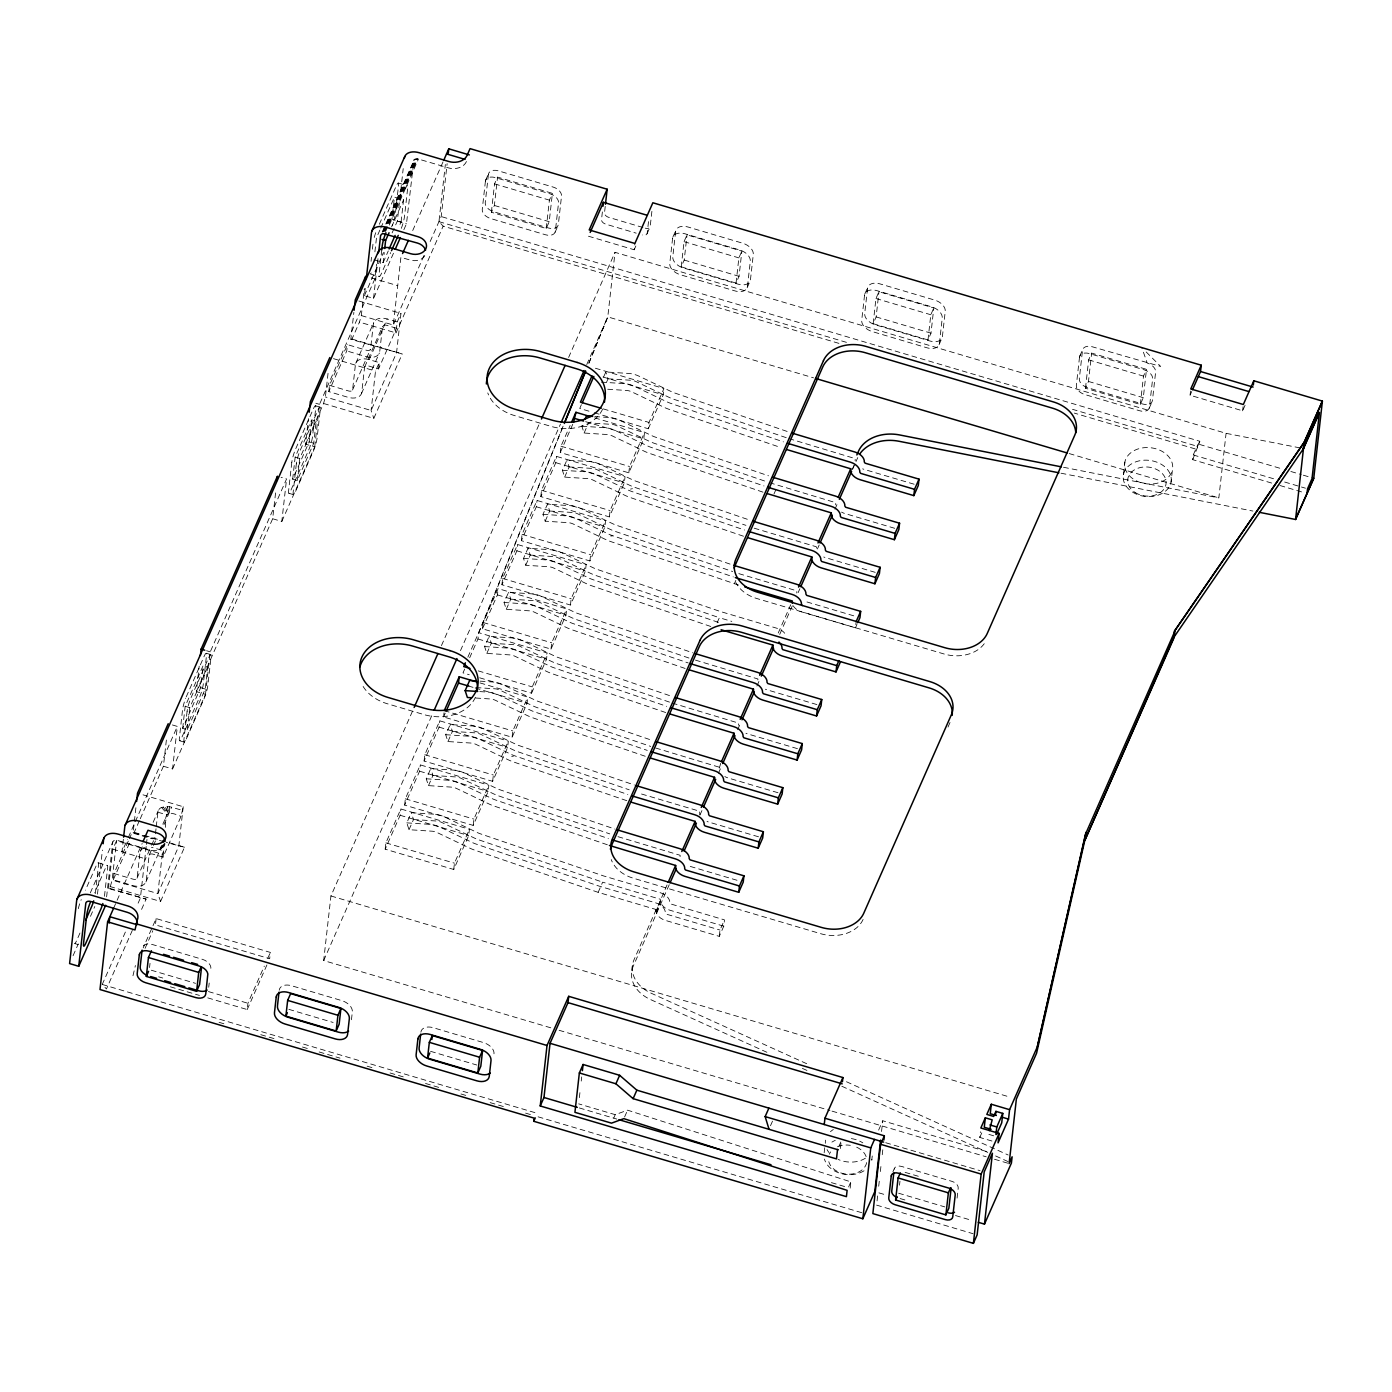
<?xml version="1.0" encoding="UTF-8"?>
<svg xmlns="http://www.w3.org/2000/svg" width="1392" height="1392" viewBox="0 0 1392 1392"><rect width="100%" height="100%" fill="white"/><g stroke="black" fill="none" stroke-linecap="round" stroke-linejoin="round"><path stroke-width="0.75" stroke-dasharray="5 3.75" d="M95.317 893.577L98.484 865.232A9.64 1.462 -73.5 0 0 96.205 865.72L85.399 890.201M97.475 894.151L102.416 850.06M104.452 896.291L107.636 867.947A9.64 1.462 -73.5 0 0 105.34 868.417L94.534 892.916M106.61 896.866L112.735 842.264A4.82 3.08 23.8 0 1 117.659 840.472L149.657 849.938A12.058 9.083 6.4 0 0 159.749 849.503L163.995 846.266L165.3 843.326L163.995 846.266M108.419 888.531L112.822 849.155L116.563 840.681L162.272 854.218L157.853 893.594L160.567 901.477L110.299 886.6L108.419 888.531L146.108 899.11L140.087 912.787M110.299 886.6L112.16 880.057L116.563 840.681M143.011 794.832L183.222 806.751L181.012 816.443L163.055 857.124L152.998 854.149A3.863 2.471 23.8 0 0 149.066 855.593L146.282 880.475A13.502 8.63 23.8 0 1 132.484 885.503L113.291 879.814L114.005 873.515L128.534 840.577M123.383 839.272L121.974 851.869L127.455 839.428M164.256 841.812L133.11 832.59L135.894 807.725M146.177 846.475L140.401 897.997L136.938 905.861M146.404 844.457L147.082 838.384M132.971 975.722L135.407 965.526M156.026 828.779L155.086 837.079A3.863 2.471 23.8 0 1 151.154 838.523L131.962 832.834L129.404 838.645M156.252 826.709L157.888 812.197A13.502 8.63 23.8 0 1 161.507 807.412L169.424 806.647L181.726 810.144M140.261 818.74L163.421 766.244L166.535 738.595M149.553 967.544L150.023 963.334M165.631 827.335C164.395 811.223 168.136 811.014 181.012 816.443M163.421 766.244L172.573 768.941L177.341 726.415L171.86 724.797M156.13 918.581L155.417 924.88L269.665 958.723L270.379 952.424L156.13 918.581L143.167 947.917M163.055 857.124L163.769 850.825L153.712 847.85A13.502 8.63 23.8 0 0 151.467 847.328M182.7 728.364L185.171 706.318L203.128 665.637L207.704 666.994L205.233 689.04L187.276 729.721L182.7 728.364L200.657 687.683L203.128 665.637M187.276 729.721L189.747 707.675L207.704 666.994M183.222 806.751L178.802 846.127L157.853 893.594L112.16 880.057M172.573 768.941L205.494 694.364L196.342 691.65L199.213 666.142M205.494 694.364L210.262 651.839L286.578 478.935L281.097 477.299M208.73 987.241L209.2 983.03M196.342 691.65L272.675 518.746L275.773 491.098M272.675 518.746L281.81 521.461L286.578 478.935M292.685 479.179L295.156 457.133L311.617 419.845L316.193 421.184L313.722 443.248L297.262 480.536L292.685 479.179L309.146 441.89L311.617 419.845M297.262 480.536L299.732 458.49L316.193 421.184M281.81 521.461L314.731 446.867L305.596 444.152L308.45 418.644M207.756 997.873L247.219 1009.565L247.915 1003.267L264.323 966.118M314.731 446.867L319.499 404.341L374.866 278.905L376.519 264.202M305.596 444.152L323.553 403.471L325.397 396.929L328.181 372.064M328.79 391.604L329.486 385.306L347.443 344.624L366.653 350.314A3.863 2.471 23.8 0 0 370.585 348.87L373.369 323.988A13.502 8.63 23.8 0 1 387.167 318.959L397.207 321.935L396.511 328.234L378.554 368.915L368.497 365.939A3.863 2.471 23.8 0 0 364.565 367.384L361.763 392.266A13.502 8.63 23.8 0 1 347.983 397.294L328.79 391.604L346.747 350.923L347.443 344.624M323.553 403.471L373.822 418.366L402.253 353.951L350.836 339.3L353.864 312.365M350.836 339.3L351.985 339.056L359.467 322.109L361.311 315.566L364.339 288.631M393.466 253.257L373.543 298.393L364.408 295.678L365.574 285.186M371.055 261.331L371.507 257.294M372.412 249.185L373.091 243.113A9.64 1.462 -73.5 0 1 373.265 241.912M374.9 251.813L376.484 237.788L379.894 230.045M373.543 298.393L378.015 258.494M381.773 249.864L379.059 274.172A9.64 1.462 -73.5 0 0 381.338 273.685L390.647 252.613M374.013 259.834L383.148 262.549L384.262 252.526M401.105 221.867L403.576 199.804L394.441 197.107L391.97 219.153L401.105 221.867L398.53 227.679M329.486 385.306L348.696 390.995A3.863 2.471 23.8 0 0 352.628 389.551L355.412 364.669A13.502 8.63 23.8 0 1 369.211 359.641L379.25 362.616L375.509 371.09L371.107 410.466L373.822 418.366M378.554 368.915L379.25 362.616M392.126 232.882L397.329 221.102L403.21 168.606M550.78 1027.818L323.675 960.55L330.931 895.961L414.242 707.223M403.871 229.697L406.464 223.799L413.929 159.819L417.652 158.827L448.154 167.806A14.459 10.91 6.4 0 0 466.355 161.698L467.103 160.01M358.91 301.003L400.948 313.461L396.546 352.837L371.107 410.466L325.397 396.929M838.924 343.372L443.161 226.148L438.95 221.641L445.353 164.5M430.163 241.529L441.194 216.56L447.128 163.647M351.463 1019.744L352.333 1011.88A12.058 7.708 23.8 0 0 341.806 1000.622L291.537 985.727A12.058 7.708 23.8 0 0 279.218 990.217M385.184 849.172L385.897 842.873L400.861 808.978L469.417 829.284L468.704 835.583L453.74 869.478L385.184 849.172L400.148 815.277L400.861 808.978M404.637 805.098L405.35 798.799L420.314 764.904L488.87 785.21L488.157 791.509L473.193 825.404L404.637 805.098L419.601 771.203L420.314 764.904M424.09 761.024L424.804 754.725L439.768 720.83L508.324 741.136L507.61 747.434L492.646 781.33L424.09 761.024L439.072 727.129L439.768 720.83M491.376 212.245L494.56 183.883L497.553 177.115L552.398 193.349L549.214 221.693L546.221 228.479L491.376 212.245L494.369 205.459L497.553 177.115M479.996 682.915L527.777 697.061L527.063 703.36L512.099 737.255L443.561 716.95L444.031 712.756M469.661 657.807L477.978 638.98L478.674 632.681L563.377 425.5M453.74 869.478L454.453 863.179L469.417 829.284M467.869 657.163L498.127 588.607L566.683 608.913L565.97 615.212L551.006 649.107L482.467 628.801L483.163 622.502L563.516 425.465M482.467 628.801L497.431 594.906L498.127 588.607M473.193 825.404L473.906 819.105L488.87 785.21M501.92 584.727L502.616 578.428L517.58 544.533L586.136 564.839L585.423 571.138L570.459 605.033L501.92 584.727L516.884 550.832L517.58 544.533M546.221 228.479L549.405 200.135L552.398 193.349M492.646 781.33L493.36 775.031L508.324 741.136M521.374 540.67L522.07 534.354L537.034 500.459L605.59 520.765L604.876 527.063L589.912 560.959L521.374 540.67L536.338 506.758L537.034 500.459M512.099 737.255L512.813 730.957L527.777 697.061M540.827 496.596L541.523 490.28L556.487 456.385L625.043 476.69L624.329 482.989L609.365 516.902L540.827 496.596L555.791 462.683L556.487 456.385M479.631 677.8L531.553 693.181L532.266 686.882L547.23 652.987L478.674 632.681M594.645 417.844L644.496 432.616L643.783 438.915L628.819 472.828L560.28 452.522L560.976 446.206L570.128 425.5M531.553 693.181L546.517 659.286L547.23 652.987M551.006 649.107L551.719 642.808L566.683 608.913M602.371 211.932L601.518 219.64A4.82 3.08 23.8 0 0 605.729 224.147L636.196 233.16M605.224 206.416L604.511 212.854A4.82 3.08 23.8 0 0 608.722 217.361L643.261 227.592M570.459 605.033L571.172 598.734L586.136 564.839M588.92 363.138L607.782 316.889L615.02 252.317L1226.074 433.33L1301.363 448.172M589.912 560.959L590.626 554.66L605.59 520.765M588.485 236.222L634.195 249.76L634.891 243.461M609.365 516.902L610.079 510.586L625.043 476.69M648.515 221.624L647.21 233.177A4.82 3.08 23.8 0 1 642.286 234.97M651.891 211.358L650.203 226.391A4.82 3.08 23.8 0 1 645.279 228.184M628.819 472.828L629.532 466.511L644.496 432.616M594.28 412.745L648.272 428.753L648.985 422.437L663.949 388.542L595.411 368.236M579.368 1097.627L580.29 1089.344M581.23 1081.062L581.699 1076.921M648.272 428.753L663.253 394.841L663.949 388.542M681.21 266.846L684.046 241.651L687.039 234.865L741.866 251.099L739.048 276.312L736.055 283.081L681.21 266.846L684.203 260.06L687.039 234.865M631.846 970.694L632.56 964.395M656.084 910.472L656.189 909.533L598.16 892.342L474.846 850.181A33.739 21.593 23.8 0 1 469.191 847.867L437.158 832.573A9.64 6.177 23.8 0 0 432.042 831.198L409.022 829.702L406.795 822.863L411.284 812.702L434.304 814.198A19.279 12.337 23.8 0 1 444.553 816.947L476.586 832.242A24.116 15.434 23.8 0 0 480.623 833.895L603.641 875.951L660.469 892.794A10.614 6.786 23.8 0 1 669.743 902.695L670.561 903.913L724.484 919.886L723.77 926.185L719.281 936.364L665.359 920.39A10.614 6.786 23.8 0 1 656.432 913.03L656.084 910.472L667.325 884.285M736.055 283.081L738.874 257.885L741.866 251.099M720.708 763.373L718.951 769.324M719.281 936.364L719.995 930.047L724.484 919.886M757.84 679.94L757.944 678.983L691.685 658.99M873.149 323.692L875.968 298.497L878.961 291.711L933.806 307.963L930.987 333.158L927.994 339.944L873.149 323.692L876.142 316.924L878.961 291.711M793.214 605.816A10.614 6.786 23.8 0 0 801.548 611.871L855.471 627.844L856.167 621.545M824.168 1152.733L825.108 1144.328M927.994 339.944L930.813 314.749L933.806 307.963M840.437 1148.522L841.29 1140.97L839.045 1146.051M850.164 1188.176L850.86 1181.878L627.583 1110.172L615.229 1114.679L578.672 1103.856M872.245 1155.986L871.775 1160.18A24.116 18.166 6.4 0 0 872.001 1157.013M881.536 1131.505L882.737 1120.769L988.285 1152.037M877.064 1200.913L877.76 1194.614M878.7 1186.228L879.413 1179.929M880.353 1171.525L881.293 1163.12M882.25 1154.716L882.946 1148.417M899.51 1185.201L899.963 1181.199M957.087 1198.112L958.218 1188.089A7.238 4.628 23.8 0 0 951.884 1181.338L901.616 1166.444A7.238 4.628 23.8 0 0 894.238 1169.141M991.957 1141.04L979.777 1137.438L980.42 1131.766M1085.482 388.229L1088.648 359.867L1091.641 353.098L1146.486 369.332L1143.302 397.677L1140.309 404.463L1085.482 388.229L1088.474 381.443L1091.641 353.098M1123.448 474.672L1124.875 462.074M1140.309 404.463L1143.493 376.118L1146.486 369.332M1171.055 482.119A24.116 18.166 6.4 0 0 1138.308 461.065A24.116 18.166 6.4 0 0 1132.409 492.02A24.116 18.166 6.4 0 0 1171.055 482.119L1172.482 469.522A24.116 18.166 6.4 0 0 1139.717 448.468A24.116 18.166 6.4 0 0 1133.819 479.405A24.116 18.166 6.4 0 0 1172.482 469.522M1245.092 405.229L1242.621 410.814L1190.073 395.241L1190.543 391.048M1271.644 483.059L1192.718 459.673L1193.24 454.958L1197.729 444.779L1197.207 449.512L1074.311 413.093M1192.718 459.673L1199.8 441.264L441.194 216.56M1063.523 467.277L1218.835 497.901L1226.074 433.33M1242.621 410.814L1243.091 406.621M588.868 363.155L607.782 316.889L813.554 377.841M379.32 224.286L396.25 185.954A9.64 1.462 -73.5 0 1 398.53 185.484L395.345 213.829A9.64 1.462 -73.5 0 1 392.179 225.626M380.747 228.097L394.441 197.107M90.289 892.916L112.874 841.742M382.261 232.046L414.329 159.419M382.765 231.733L385.375 225.835M386.245 223.868L414.833 159.106M383.374 231.507L385.984 225.608M386.837 223.66L415.442 158.879M384.07 231.385L386.663 225.487M387.533 223.538L416.121 158.758M384.818 231.368L387.411 225.469M388.281 223.52L416.869 158.74M385.601 231.455L388.194 225.556M389.064 223.607L417.652 158.827M389.308 225.069L418.453 159.019M79.97 933.04L76.647 940.574A9.64 1.462 -73.5 0 1 74.89 943.445M391.604 226.931L403.576 199.804M186.232 696.87L204.189 656.189A9.64 1.462 -73.5 0 1 206.468 655.702L203.302 684.046A9.64 1.462 -73.5 0 1 199.595 697.131L181.639 737.812A9.64 1.462 -73.5 0 1 179.359 738.299L182.526 709.955A9.64 1.462 -73.5 0 1 185.71 698.14M73.08 955.695L78.283 943.898M90.463 916.336L94.795 906.488M364.408 295.678L383.461 252.509M128.325 837.462L134.432 823.612M135.32 821.628L177.341 726.415M383.148 262.549L388.281 250.925M113.291 879.814L130.396 841.064M133.11 832.59L134.241 832.346L139.391 820.688M113.587 908.263L142.175 843.465M412.711 230.55L443.056 161.82M140.296 851.399L142.854 845.588M153.12 822.341L158.253 810.718M355.778 363.208L373.735 322.509M137.025 878.178L150.719 847.189M151.571 845.24L154.982 837.497M352.524 389.986L370.481 349.288M149.17 855.158L152.598 847.415M153.451 845.483L156.861 837.723M162.847 824.168L167.127 814.477M364.669 366.966L382.626 326.267M163.978 824.603L171.668 807.169M369.211 359.641L387.167 318.959M159.749 849.503L161.35 845.866M145.916 881.936L163.873 841.255M361.398 393.745L379.355 353.063M161.42 848.633L164.413 841.847M132.327 930.361L106.453 988.964L102.242 984.457L125.663 931.405M162.847 847.537L165.404 841.742M424.021 255.449L393.31 325.049L396.024 332.932L359.467 322.109M162.272 854.218L163.769 850.825M397.207 321.935L400.948 313.461M396.024 332.932L443.161 226.148M160.567 901.477L184.51 847.241L162.394 840.681M145.064 948.352L152.824 930.743M485.686 180.125L488.679 173.356M555.095 232.238L558.088 225.469M267.786 958.288L270.379 952.424M247.219 1009.565L267.943 962.638M441.438 645.61L539.678 423.029M568.615 357.448L615.02 252.317M634.195 249.76L635.848 245.984M323.675 960.55L432.407 714.2M460.474 650.638L560.437 424.16M586.745 364.565L607.782 316.889M647.089 233.699L650.081 226.913M443.561 716.95L445.214 713.191M464.667 669.117L463.014 672.875L469.243 674.737M560.28 452.522L572.756 424.264M581.386 404.672L579.733 408.448L592.192 412.136M607.33 844.753L494.299 806.107A33.739 21.593 23.8 0 1 488.644 803.793L456.611 788.498A9.64 6.177 23.8 0 0 451.495 787.124L428.475 785.627L426.248 778.789L430.737 768.628L453.757 770.124A19.279 12.337 23.8 0 1 464.006 772.873L496.039 788.168A24.116 15.434 23.8 0 0 500.076 789.821L614.899 829.075M626.783 800.678L513.752 762.033A33.739 21.593 23.8 0 1 508.097 759.736L476.064 744.424A9.64 6.177 23.8 0 0 470.948 743.05L447.928 741.553L445.701 734.715L450.19 724.553L473.21 726.05A19.279 12.337 23.8 0 1 483.459 728.799L515.492 744.094A24.116 15.434 23.8 0 0 519.529 745.747L634.352 785.001M665.689 712.53L552.659 673.885A33.739 21.593 23.8 0 1 547.004 671.588L514.988 656.276A9.64 6.177 23.8 0 0 509.855 654.901L486.835 653.405L484.607 646.567L489.097 636.405L512.134 637.901A19.279 12.337 23.8 0 1 522.365 640.651L554.399 655.945A24.116 15.434 23.8 0 0 558.436 657.598L671.205 696.157M685.142 668.456L572.112 629.81A33.739 21.593 23.8 0 1 566.457 627.514L534.441 612.202A9.64 6.177 23.8 0 0 529.308 610.827L506.288 609.331L504.061 602.492L508.55 592.331L531.587 593.827A19.279 12.337 23.8 0 1 541.819 596.576L573.852 611.871A24.116 15.434 23.8 0 0 577.889 613.524L692.711 652.778M710.773 626.487L591.565 585.736A33.739 21.593 23.8 0 1 585.91 583.439L553.894 568.127A9.64 6.177 23.8 0 0 548.761 566.753L525.741 565.256L523.514 558.418L528.003 548.257L551.041 549.753A19.279 12.337 23.8 0 1 561.272 552.502L593.305 567.814A24.116 15.434 23.8 0 0 597.342 569.45L720.36 611.506L777.206 628.349A10.614 6.786 23.8 0 1 786.132 635.709M738.473 585.04L611.018 541.662A33.739 21.593 23.8 0 1 605.363 539.365L573.347 524.053A9.64 6.177 23.8 0 0 568.214 522.679L545.194 521.182L542.967 514.344L547.456 504.182L570.494 505.679A19.279 12.337 23.8 0 1 580.725 508.428L612.758 523.74A24.116 15.434 23.8 0 0 616.795 525.376L731.618 564.63M743.502 536.233L630.472 497.588A33.739 21.593 23.8 0 1 624.834 495.291L592.801 479.979A9.64 6.177 23.8 0 0 587.668 478.604L564.647 477.108L562.42 470.287L566.909 460.108L589.947 461.605A19.279 12.337 23.8 0 1 600.196 464.354L632.212 479.666A24.116 15.434 23.8 0 0 636.248 481.301L749.018 519.86M762.973 492.159L649.942 453.514A33.739 21.593 23.8 0 1 644.287 451.217L612.254 435.905A9.64 6.177 23.8 0 0 607.121 434.53L584.101 433.034L581.873 426.213L583.37 422.82M603.571 377.041L605.833 371.96L628.853 373.456A19.279 12.337 23.8 0 1 639.102 376.205L671.118 391.517A24.116 15.434 23.8 0 0 675.155 393.153L787.924 431.711M409.022 829.702L413.511 819.54L411.284 812.702M428.475 785.627L432.964 775.466L430.737 768.628M447.928 741.553L452.417 731.392L450.19 724.553M486.835 653.405L491.324 643.243L489.097 636.405M506.288 609.331L510.777 599.169L508.55 592.331M525.741 565.256L530.23 555.095L528.003 548.257M545.194 521.182L549.683 511.021L547.456 504.182M564.647 477.108L569.137 466.946L566.909 460.108M584.101 433.034L588.59 422.872L611.61 424.351A9.64 6.177 23.8 0 1 616.743 425.743L648.776 441.038A33.739 21.593 23.8 0 0 654.431 443.352L767.462 481.98M606.547 382.191L608.043 378.798L605.833 371.96M672.945 236.936L675.938 230.167M747.156 287.779L750.149 281.01M598.16 892.342L602.649 882.163L660.678 899.354M717.124 622.816L719.368 617.717L731.809 621.406M734.332 583.822L735.829 580.429M773.987 493.969L776.231 488.888M864.884 293.799L867.877 287.013M656.189 909.533L633.986 959.836A36.157 27.248 6.4 0 0 651.265 993.262L809.013 1064.758M778.232 633.029L790.708 604.772M656.102 911.725L660.574 900.311M656.432 913.03L660.591 901.546M852.461 468.895L853.957 465.502M669.239 884.686L633.273 966.135A36.157 27.248 6.4 0 0 650.551 999.56L766.888 1052.282M699.915 815.155L702.56 809.204M718.342 773.447L721.839 765.496M737.621 729.739L741.136 721.787M756.917 686.03L760.415 678.095M779.711 634.387L792.866 604.58M798.121 592.661L799.878 588.694M817.417 548.97L819.175 544.985M834.956 509.228L838.454 501.294M852.496 469.504L857.75 457.585M939.078 344.642L942.071 337.856M613.733 1118.072L615.229 1114.679M624.59 1116.958L627.583 1110.172M855.471 627.844L856.967 624.451M1079.774 356.108L1082.767 349.322M770.489 1125.745L772.734 1120.664M948.004 727.059L950.632 721.108M1149.2 408.221L1152.193 401.453M1190.073 395.241L1191.709 391.517M848.615 1186.958L850.86 1181.878M878.63 1130.095L882.737 1120.769M1199.8 441.264L1197.555 446.362L1072.519 409.318M892.933 1171.733L894.43 1168.358M979.777 1137.438L982.769 1130.652M630.524 489.097L632.455 488.679M511.647 756.291L513.335 756.308M610.601 535.937L612.289 536.024M608.043 378.798L631.063 380.277A9.64 6.177 23.8 0 1 636.196 381.669L668.23 396.964A33.739 21.593 23.8 0 0 673.885 399.278L786.915 437.906M601.327 382.139L624.364 383.618A19.279 12.337 23.8 0 1 634.613 386.384L666.629 401.679A24.116 15.434 23.8 0 0 670.666 403.332L783.435 441.873M607.747 389.238L626.574 390.456A9.64 6.177 23.8 0 1 631.707 391.831L663.74 407.143A33.739 21.593 23.8 0 0 669.395 409.439L780.355 447.389M594.749 416.573L609.4 417.53A19.279 12.337 23.8 0 1 619.649 420.28L651.665 435.592A24.116 15.434 23.8 0 0 655.702 437.227L768.471 475.786M581.873 426.213L604.911 427.692A19.279 12.337 23.8 0 1 615.16 430.459L647.176 445.753A24.116 15.434 23.8 0 0 651.212 447.406L763.982 485.947M569.137 466.946L592.157 468.425A9.64 6.177 23.8 0 1 597.29 469.817L629.323 485.112A33.739 21.593 23.8 0 0 634.961 487.426L745.938 525.358M562.42 470.287L585.458 471.766A19.279 12.337 23.8 0 1 595.689 474.533L627.722 489.827A24.116 15.434 23.8 0 0 631.759 491.48L744.529 530.021M549.683 511.021L572.704 512.5A9.64 6.177 23.8 0 1 577.837 513.892L609.853 529.186A33.739 21.593 23.8 0 0 615.508 531.5L732.662 571.538M542.967 514.344L566.005 515.84A19.279 12.337 23.8 0 1 576.236 518.607L608.269 533.902A24.116 15.434 23.8 0 0 612.306 535.555L733.271 576.897M530.23 555.095L553.25 556.574A9.64 6.177 23.8 0 1 558.383 557.966L590.399 573.26A33.739 21.593 23.8 0 0 596.054 575.575L719.368 617.717M523.514 558.418L546.551 559.915A19.279 12.337 23.8 0 1 556.783 562.681L588.816 577.976A24.116 15.434 23.8 0 0 592.853 579.629L719.942 622.885M510.777 599.169L533.797 600.648A9.64 6.177 23.8 0 1 538.93 602.04L570.946 617.335A33.739 21.593 23.8 0 0 576.601 619.649L689.632 658.277M504.061 602.492L527.098 603.989A19.279 12.337 23.8 0 1 537.329 606.755L569.363 622.05A24.116 15.434 23.8 0 0 573.4 623.703L688.222 662.957M491.324 643.243L514.344 644.722A9.64 6.177 23.8 0 1 519.477 646.114L551.493 661.409A33.739 21.593 23.8 0 0 557.148 663.723L670.178 702.351M484.607 646.567L507.645 648.063A19.279 12.337 23.8 0 1 517.876 650.83L549.91 666.124A24.116 15.434 23.8 0 0 553.946 667.777L666.716 706.318M480.118 681.158L492.681 681.976A19.279 12.337 23.8 0 1 502.912 684.725L534.946 700.019A24.116 15.434 23.8 0 0 538.982 701.672L651.752 740.231M476.047 687.578L494.891 688.796A9.64 6.177 23.8 0 1 500.006 690.188L532.04 705.483A33.739 21.593 23.8 0 0 537.695 707.797L650.725 746.425M479.805 691.598L488.192 692.137A19.279 12.337 23.8 0 1 498.423 694.904L530.456 710.198A24.116 15.434 23.8 0 0 534.493 711.851L647.263 750.392M475.751 698.018L490.402 698.975A9.64 6.177 23.8 0 1 495.517 700.35L527.551 715.662A33.739 21.593 23.8 0 0 533.206 717.959L646.236 756.604M452.417 731.392L475.438 732.871A9.64 6.177 23.8 0 1 480.553 734.245L512.587 749.557A33.739 21.593 23.8 0 0 518.242 751.871L629.219 789.803M445.701 734.715L468.721 736.211A19.279 12.337 23.8 0 1 478.97 738.978L511.003 754.273A24.116 15.434 23.8 0 0 515.04 755.926L627.809 794.467M432.964 775.466L455.984 776.945A9.64 6.177 23.8 0 1 461.1 778.319L493.133 793.631A33.739 21.593 23.8 0 0 498.788 795.946L609.766 833.878M426.248 778.789L449.268 780.286A19.279 12.337 23.8 0 1 459.517 783.052L491.55 798.347A24.116 15.434 23.8 0 0 495.587 800L608.356 838.541M413.511 819.54L436.531 821.019A9.64 6.177 23.8 0 1 441.647 822.394L473.68 837.706A33.739 21.593 23.8 0 0 479.335 840.02L602.649 882.163M406.795 822.863L429.815 824.36A19.279 12.337 23.8 0 1 440.063 827.109L472.097 842.421A24.116 15.434 23.8 0 0 476.134 844.074L599.152 886.13L655.98 902.956A10.614 6.786 23.8 0 1 665.254 912.874L666.072 914.074L719.995 930.047M184.51 847.241L166.344 842.438M1061.017 473.21L1252.87 511.055M494.56 183.883L549.405 200.135M1088.648 359.867L1143.493 376.118M684.046 241.651L738.874 257.885M875.968 298.497L930.813 314.749M684.203 260.06L739.048 276.312M876.142 316.924L930.987 333.158M494.369 205.459L549.214 221.693M1088.474 381.443L1143.302 397.677M398.286 183.013L407.421 185.728M1199.452 444.413L1282.537 469.034M1290.854 471.488L1301.224 474.568M1303.312 475.194L1313.7 478.256M438.95 221.641L847.432 342.641M1193.24 454.958L1276.36 479.579M1284.677 482.032L1305.47 488.192M397.329 221.102L406.464 223.799M1279.961 485.512L1302.808 492.281M1069.195 453.566L1218.835 497.901M370.15 273.928L379.303 276.625M371.212 277.826L397.729 285.673M602.997 377.006L663.253 394.841M361.311 315.566L393.31 325.049L400.896 257.329L410.048 260.026A12.058 9.083 6.4 0 0 425.691 253.414M396.511 328.234L386.454 325.258A3.863 2.471 23.8 0 0 382.522 326.702L379.72 351.584A13.502 8.63 23.8 0 1 365.939 356.613L346.747 350.923M914.161 484.225L864.397 469.469A10.614 6.786 23.8 0 1 862.657 468.843M603.293 408.9L648.985 422.437M351.985 339.056L402.253 353.951M585.632 421.689L643.783 438.915M333.471 358.649L375.509 371.09M894.708 528.299L844.944 513.544A10.614 6.786 23.8 0 1 841.551 512.117M560.976 446.206L629.532 466.511M555.791 462.683L624.329 482.989M315.845 403.262L319.499 404.341M315.479 405.751L320.038 407.108M875.255 572.356L825.491 557.618A10.614 6.786 23.8 0 1 823.751 556.991M541.523 490.28L610.079 510.586M536.338 506.758L604.876 527.063M309.146 441.89L313.722 443.248M738.821 573.643L796.868 590.834L796.763 593.027M853.731 615.821L806.038 601.692A10.614 6.786 23.8 0 1 804.298 601.066M295.156 457.133L299.732 458.49M522.07 534.354L590.626 554.66M516.884 550.832L585.423 571.138M288.84 493.273L293.416 494.63M502.616 578.428L571.172 598.734M497.431 594.906L565.97 615.212M816.895 704.578L767.114 689.84A10.614 6.786 23.8 0 1 765.391 689.214M483.163 622.502L551.719 642.808M477.978 638.98L546.517 659.286M797.442 748.652L747.661 733.915A10.614 6.786 23.8 0 1 745.938 733.288M478.256 670.892L532.266 686.882M468.895 686.134L473.054 687.37M475.142 687.979L527.063 703.36M719.038 767.131L652.778 747.139M777.989 792.727L728.207 777.989A10.614 6.786 23.8 0 1 724.814 776.545M444.257 710.651L512.813 730.957M206.608 650.76L210.262 651.839M206.225 653.248L210.801 654.588M439.072 727.129L507.61 747.434M641.555 794.014L699.584 811.205L699.828 814.703M758.536 836.801L708.754 822.063A10.614 6.786 23.8 0 1 707.032 821.437M200.657 687.683L205.233 689.04M424.804 754.725L493.36 775.031M419.601 771.203L488.157 791.509M185.171 706.318L189.747 707.675M737.012 880.266L689.301 866.137A10.614 6.786 23.8 0 1 687.578 865.511M405.35 798.799L473.906 819.105M179.603 740.77L184.162 742.11M400.148 815.277L468.704 835.583M723.77 926.185L669.848 910.211A10.614 6.786 23.8 0 1 660.922 902.851M385.897 842.873L454.453 863.179M157.888 812.197L167.023 814.894M134.241 832.346L142.297 834.73M144.298 835.322L160.393 840.089M330.931 895.961L1010.122 1097.157M112.822 849.155L144.82 858.638M98.24 862.779L107.375 865.476M114.005 873.515L133.197 879.205A3.863 2.471 23.8 0 0 137.129 877.76L139.931 852.878A13.502 8.63 23.8 0 1 147.187 847.136M988.877 1134.376L994.01 1135.907M109.55 888.287L146.108 899.11M559.114 1030.289L829.945 1110.503M832.033 1111.129L986.215 1156.804M994.532 1159.258L1009.13 1163.59M885.712 1142.728L980.09 1170.689M905.113 1172.36L919.19 1176.536M74.611 943.515L78.265 944.594M288.875 1009.357L333.123 1022.459M430.546 1051.308L476.795 1065.019M151.328 970.224L195.559 983.344M898.606 1193.222L944.855 1206.916M158.601 976.819L162.76 978.037M208.452 991.574L247.915 1003.267M900.102 1198.547L906.122 1200.322M878.926 1192.874L885.138 1194.701M955.504 1215.547L972.051 1220.453M170.363 986.806L199.439 995.419M579.385 1107.962L616.865 1119.081M831.407 1182.626L845.988 1186.941M876.595 1205.124L973.025 1233.695M102.242 984.457L536.39 1113.061M219.066 1022.32L227.401 1024.79M260.774 1034.674L275.372 1038.989M302.482 1047.028L310.816 1049.498M319.168 1051.969L340.013 1058.146M367.123 1066.168L375.457 1068.638M390.056 1072.971L404.654 1077.286M425.517 1083.463L440.116 1087.796M460.961 1093.973L469.295 1096.444M490.158 1102.621L504.757 1106.953M525.602 1113.13L533.954 1115.601M538.112 1116.819L865.076 1213.685M788.968 438.619L855.227 458.612L855.14 460.804M769.515 482.693L835.774 502.686L835.687 504.878M754.168 528.177L816.321 546.76L816.547 550.258M672.232 703.064L738.491 723.057L738.404 725.249M617.978 836.679L680.131 855.28L680.044 857.472M846.475 1081.741L1008.173 1155.012M802.384 1068.377L810.283 1071.944M841.829 1086.247L987.746 1152.385M995.628 1155.952L1011.41 1163.103M1146.19 351.967L1160.719 366.479L1092.355 346.799A9.64 6.177 23.8 0 0 1082.506 350.384L1079.322 378.728A9.64 6.177 23.8 0 0 1087.761 387.742L1142.606 403.993A9.64 6.177 23.8 0 0 1152.454 400.391L1155.621 372.047A9.64 6.177 23.8 0 0 1147.199 363.034L1141.823 347.617M161.507 807.412L167.336 814.111M163.212 806.786L167.649 813.781M168.554 813.363L165.143 806.455L168.067 813.537M167.231 806.403L169.093 813.259M169.424 806.647L169.702 813.241M210.853 968.327L210.836 967.196A9.64 6.177 23.8 0 0 202.414 959.332L152.146 944.437A9.64 6.177 23.8 0 0 142.297 948.022M865.424 1158.196A24.116 18.166 6.4 0 1 838.036 1159.379M828.953 1152.489A24.116 18.166 6.4 0 1 827.057 1149.566M825.352 1143.302A24.116 18.166 6.4 0 1 825.578 1140.135M830.467 1131.696A24.116 18.166 6.4 0 1 833.338 1129.521M864.014 1170.794A24.116 18.166 6.4 0 1 824.429 1159.066M831.911 1142.119A24.116 18.166 6.4 0 1 835.27 1140.379M851.365 1138.586A24.116 18.166 6.4 0 1 862.814 1142.849M866.659 1162.581A19.279 14.529 6.4 0 1 848.233 1174.204A19.279 14.529 6.4 0 1 828.797 1161.694M829.336 1154.194A19.279 14.529 6.4 0 1 830.641 1151.915M837.462 1146.747A19.279 14.529 6.4 0 1 850.338 1145.32M856.689 1147.199A19.279 14.529 6.4 0 1 866.433 1157.518M984.248 643.713A33.756 25.439 6.4 0 1 944.089 653.996L756.726 598.49A33.756 25.439 6.4 0 1 735.95 582.743M602.614 409.074A40.977 30.885 6.4 0 1 551.058 426.387L514.501 415.564A40.977 30.885 6.4 0 1 487.774 392.962M863.092 919.433A33.756 25.439 6.4 0 1 820.636 933.684L633.256 878.195A33.756 25.439 6.4 0 1 611.262 859.577M475.42 697.253A40.977 30.885 6.4 0 1 423.864 714.566L387.307 703.743A40.977 30.885 6.4 0 1 362.094 684.638M420.889 1032.185A12.058 7.708 23.8 0 1 433.19 1027.696L483.459 1042.573A12.058 7.708 23.8 0 1 494.003 1053.848M374.239 237.475A9.64 1.462 -73.5 0 1 376.258 231.298M371.212 272.919A9.64 1.462 -73.5 0 1 370.794 273.528M401.314 228.34A9.64 1.462 -73.5 0 0 404.498 216.526L407.665 188.181A9.64 1.462 -73.5 0 0 405.385 188.668M78.3 908.645A9.64 1.462 -73.5 0 1 81.241 899.615M187.102 711.312L183.918 739.657A9.64 1.462 -73.5 0 0 186.215 739.169L204.172 698.488A9.64 1.462 -73.5 0 0 207.86 685.403L211.045 657.059A9.64 1.462 -73.5 0 0 208.765 657.546L190.808 698.227A9.64 1.462 -73.5 0 0 187.102 711.312M291.781 462.457L288.596 490.802A9.64 1.462 -73.5 0 0 290.876 490.332L308.833 449.651A9.64 1.462 -73.5 0 0 312.539 436.566L315.723 408.221A9.64 1.462 -73.5 0 0 313.426 408.691L295.469 449.372A9.64 1.462 -73.5 0 0 291.781 462.457M296.339 463.814L293.173 492.159A9.64 1.462 -73.5 0 0 295.452 491.672L313.409 450.991A9.64 1.462 -73.5 0 0 317.115 437.923L320.282 409.561A9.64 1.462 -73.5 0 0 318.002 410.048L300.046 450.73A9.64 1.462 -73.5 0 0 296.339 463.814M485.425 181.186L482.241 209.531A9.64 6.177 23.8 0 0 490.68 218.544L545.507 234.778A9.64 6.177 23.8 0 0 555.356 231.194L558.54 202.849A9.64 6.177 23.8 0 0 550.101 193.836L495.274 177.584A9.64 6.177 23.8 0 0 485.425 181.186M488.418 174.4L485.234 202.745A9.64 6.177 23.8 0 0 493.673 211.758L548.5 228.01A9.64 6.177 23.8 0 0 558.349 224.408L561.533 196.063A9.64 6.177 23.8 0 0 553.094 187.05L498.266 170.816A9.64 6.177 23.8 0 0 488.418 174.4M672.614 238.258L669.778 263.453A12.058 7.708 23.8 0 0 680.323 274.711L735.167 290.963A12.058 7.708 23.8 0 0 747.469 286.474L750.305 261.278A12.058 7.708 23.8 0 0 739.761 250.021L684.916 233.769A12.058 7.708 23.8 0 0 672.614 238.258M675.607 231.472L672.788 256.685A12.058 7.708 23.8 0 0 683.315 267.943L738.16 284.177A12.058 7.708 23.8 0 0 750.462 279.688L753.298 254.492A12.058 7.708 23.8 0 0 742.754 243.235L687.909 226.983A12.058 7.708 23.8 0 0 675.607 231.472M864.554 295.121L861.718 320.317A12.058 7.708 23.8 0 0 872.262 331.574L927.107 347.826A12.058 7.708 23.8 0 0 939.409 343.319L942.245 318.124A12.058 7.708 23.8 0 0 931.7 306.866L876.856 290.632A12.058 7.708 23.8 0 0 864.554 295.121M867.547 288.335L864.71 313.531A12.058 7.708 23.8 0 0 875.255 324.788L930.1 341.04A12.058 7.708 23.8 0 0 942.401 336.551L945.238 311.356A12.058 7.708 23.8 0 0 934.693 300.08L879.848 283.846A12.058 7.708 23.8 0 0 867.547 288.335M1079.513 357.17L1076.329 385.514A9.64 6.177 23.8 0 0 1084.768 394.528L1139.613 410.762A9.64 6.177 23.8 0 0 1149.461 407.177L1152.628 378.815A9.64 6.177 23.8 0 0 1144.207 369.82L1089.362 353.568A9.64 6.177 23.8 0 0 1079.513 357.17M1135.037 492.437A19.279 14.529 6.4 0 0 1165.939 484.52A19.279 14.529 6.4 0 0 1139.735 467.677A19.279 14.529 6.4 0 0 1135.037 492.437"/><path stroke-width="1.5" d="M113.587 908.263L107.602 921.817L135.007 929.943L137.216 920.251A14.459 10.91 6.4 0 0 127.994 906.018L91.437 895.195A14.459 9.257 23.8 0 0 76.664 900.572L69.6 963.577L78.735 966.292L85.799 903.286A4.82 3.08 23.8 0 1 90.724 901.494L127.281 912.317A14.459 10.892 6.4 0 1 137.216 922.826M103.13 843.761L103.6 839.55A14.459 9.257 23.8 0 1 118.372 834.173L150.353 843.639A12.058 9.083 6.4 0 0 165.526 838.558A12.058 9.083 6.4 0 0 157.853 826.691L139.565 821.28A14.459 9.257 23.8 0 0 124.793 826.657L123.61 837.166M107.602 921.817L99.998 989.538L534.145 1118.141L533.78 1121.291L862.831 1218.766L874.802 1191.639L880.579 1140.1M109.133 923.087L109.846 916.736L137.077 924.723M136.59 801.496L137.512 793.214L168.206 723.718M142.071 950.127L140.174 966.935A9.64 6.177 23.8 0 0 147.03 975.374M201.475 967.736L199.595 984.527L196.603 991.313L146.334 976.418L148.439 957.522L151.432 950.736M200.396 655.51L201.127 649.124L277.443 476.221L276.956 480.466M196.603 991.313L198.708 972.416L200.953 967.318M309.163 412.258L310.364 401.627L329.817 357.553M354.09 310.294L355.256 299.924L365.731 276.19L365.261 280.331M278.992 992.183L277.46 1005.964A12.058 7.708 23.8 0 0 287.987 1017.221L338.273 1032.116A12.058 7.708 23.8 0 0 348.609 1031.107M366.531 276.782L371.473 232.69A14.459 9.257 23.8 0 1 386.245 227.296L418.226 236.779A12.058 9.083 6.4 0 1 425.917 248.629A12.058 9.083 6.4 0 1 410.744 253.727L392.474 248.315A14.459 9.257 23.8 0 0 377.702 253.709M285.882 1016.125L287.657 1000.378L290.65 993.592L340.918 1008.487L339.143 1024.234L336.151 1031.02L285.882 1016.125L287.378 1012.732M378.728 252.196L380.608 235.405L382.522 233.473L417.53 243.078A12.058 9.083 6.4 0 1 425.552 250.247M381.773 249.864L382.226 245.827A9.64 1.462 -73.5 0 1 385.932 232.742M384.714 248.507L385.619 240.485L389.047 232.742M336.151 1031.02L337.925 1015.273L340.918 1008.487M448.311 153.068L448.781 148.822L469.348 154.93M446.049 711.312L458.525 683.054L459.221 676.756L475.838 681.68M420.662 1034.152L419.114 1047.932A12.058 7.708 23.8 0 0 429.658 1059.19L479.927 1074.085A12.058 7.708 23.8 0 0 490.262 1073.075M427.553 1058.094L429.328 1042.347L432.32 1035.561L482.589 1050.455L480.814 1066.202L477.821 1072.988L427.553 1058.094L429.797 1053.013M431.868 1039.511L432.32 1035.561M477.821 1072.988L479.596 1057.241L482.589 1050.455M573.574 422.385L575.94 412.31L590.486 416.626M603.032 206.173L603.449 202.31L647.071 215.238M605.468 204.259L607.156 189.225L470.061 148.631L467.068 155.399A14.459 10.91 6.4 0 1 448.868 161.507L419.166 152.72A14.459 9.257 23.8 0 0 404.393 158.096M838.158 1149.792L636.857 1090.18L619.649 1075.303L583.091 1064.48L579.35 1072.954L574.931 1112.33L611.488 1123.153L623.842 1118.646L847.119 1190.351L846.423 1196.65L540.235 1105.961L547.021 1045.479L568.719 996.324L842.908 1077.547L842.438 1081.741M540.235 1105.961L543.976 1097.488L550.049 1043.304L568.006 1002.623L568.719 996.324M582.395 1070.692L583.091 1064.48M609.383 845.449L675.642 865.459L675.886 868.956A10.614 6.786 23.8 0 0 684.812 876.316L738.734 892.289L743.224 882.11L743.937 875.812L690.014 859.838L689.197 858.62A10.614 6.786 23.8 0 0 679.922 848.72L616.952 829.771M630.889 802.088L695.095 821.384L695.339 824.882A10.614 6.786 23.8 0 0 704.265 832.242L758.188 848.215L762.677 838.036L763.39 831.737L709.468 815.764L708.65 814.546A10.614 6.786 23.8 0 0 699.376 804.646L636.405 785.697M650.342 758.014L714.548 777.31L714.792 780.808A10.614 6.786 23.8 0 0 723.718 788.168L777.658 804.141L782.147 793.962L782.843 787.663L728.921 771.69L728.12 770.472A10.614 6.786 23.8 0 0 718.829 760.571L655.858 741.623M669.796 713.939L734.002 733.236L734.245 736.733A10.614 6.786 23.8 0 0 743.171 744.094L797.111 760.067L801.601 749.888L802.297 743.589L748.374 727.616L747.574 726.398A10.614 6.786 23.8 0 0 738.282 716.497L675.311 697.549M689.266 669.865L753.455 689.162L753.698 692.659A10.614 6.786 23.8 0 0 762.625 700.019L816.565 715.993L821.054 705.814L821.75 699.515L767.827 683.542L767.027 682.324A10.614 6.786 23.8 0 0 757.735 672.423L694.765 653.474M738.734 892.289L739.448 885.991L743.937 875.812M721.091 629.741L772.908 645.088L773.152 648.585A10.614 6.786 23.8 0 0 782.078 655.945L836.018 671.918L840.507 661.739M758.188 848.215L758.901 841.916L763.39 831.737M777.658 804.141L778.354 797.842L782.843 787.663M747.626 537.643L811.832 556.939L812.058 560.437A10.614 6.786 23.8 0 0 821.002 567.797L874.924 583.77L879.413 573.591L880.109 567.292L826.187 551.319L825.386 550.101A10.614 6.786 23.8 0 0 816.112 540.2L753.124 521.252M797.111 760.067L797.807 753.768L802.297 743.589M767.079 493.568L831.285 512.865L831.511 516.362A10.614 6.786 23.8 0 0 840.455 523.723L894.377 539.696L898.867 529.517L899.563 523.218L845.64 507.245L844.84 506.027A10.614 6.786 23.8 0 0 835.565 496.126L772.577 477.178M816.565 715.993L817.261 709.694L821.75 699.515M786.532 449.494L850.738 468.791L850.964 472.288A10.614 6.786 23.8 0 0 859.908 479.648L913.831 495.622L918.32 485.443L919.016 479.144L865.093 463.171L864.293 461.953A10.614 6.786 23.8 0 0 855.019 452.052L792.031 433.103M836.018 671.918L836.714 665.62L838.958 660.521M733.671 565.326L796.659 584.275A10.614 6.786 23.8 0 1 805.933 594.175L806.734 595.393L860.656 611.366L859.96 617.665L857.716 622.746M874.924 583.77L875.62 577.471L880.109 567.292M824.238 1124.527L824.951 1118.228L842.908 1077.547M894.377 539.696L895.073 533.397L899.563 523.218M837.549 1149.444L836.488 1158.892L633.116 1098.653L615.908 1083.776L579.35 1072.954M913.831 495.622L914.527 489.323L919.016 479.144M862.831 1218.766L870.766 1147.895L874.507 1139.422M824.951 1118.228L884.355 1135.82L880.614 1144.294L872.854 1213.598L973.391 1243.369L977.132 1234.895L984.196 1171.907L992.426 1153.255L984.475 1224.125L978.263 1222.298M883.885 1140.031L884.355 1135.82M893.786 1173.143L891.75 1191.187A7.238 4.628 23.8 0 0 896.9 1197.52M951.136 1188.072L948.874 1208.117L945.881 1214.885L895.613 1200.008L898.101 1177.945L900.346 1172.864M945.881 1214.885L948.37 1192.84L950.614 1187.759M989.294 1130.6L992.183 1119.847L985.327 1117.811L984.266 1127.259L991.121 1129.295M973.391 1243.369L981.151 1174.082L999.108 1133.401L980.838 1127.99L985.327 1117.811M999.108 1133.401L998.064 1142.849L1008.539 1119.116L1009.583 1109.668L991.313 1104.256L990.251 1113.704L996.341 1115.497M995.506 1115.149L995.924 1111.373L1002.779 1113.391L1001.718 1122.839L996.585 1134.463M995.941 1134.515L996.794 1126.963L1002.779 1113.391M1192.544 389.656L1200.548 371.525L1201.244 365.209L652.848 202.762L634.891 243.461L589.199 229.924L607.156 189.225M1253.339 384.992L1253.809 380.782L1322.4 401.105L1313.752 478.274L1295.517 519.46L1313.752 478.274M1307.001 493.534L1307.54 488.801L1312.03 478.639L1319.442 412.484L1303.504 448.589L1173.752 637.449L1084.751 840.559L1036.57 1053.239L1016.369 1099.019L1009.13 1163.59L1012.123 1156.804L1011.41 1163.103L984.475 1224.125M1174.117 635.378L1174.465 631.15L1304.165 442.291L1322.4 401.105L1304.217 442.291L1174.465 631.15M1009.583 1109.668L1037.284 1046.941L1085.464 834.26L1174.848 631.255L1174.135 637.553L1084.751 840.559M1037.284 1046.941L1086.125 832.242M564.334 423.464L585.649 371.177M565.03 421.48L585.58 371.194M77.065 899.006L104 837.967M371.855 231.107L404.776 156.53M125.193 825.091L378.085 252.126M85.799 919.851L91.611 906.662A9.64 1.462 -73.5 0 0 93.699 900.833M389.134 248.977L395.119 235.422M391.483 250.699L398.251 235.37M78.735 966.292L105.67 905.252M395.206 249.325L400.409 237.545M143.011 841.586L148.004 830.276L157.139 832.99A12.058 9.083 6.4 0 1 164.552 838.61L165.161 840.159M402.566 253.553L408.378 240.364M443.926 159.854L448.781 148.822M162.951 842.247L164.552 838.61M146.334 976.418L148.579 971.338M590.156 232.447L603.449 202.31M414.242 707.223L437.923 653.561M541.436 419.044L565.117 365.383M434.165 710.233L456.959 658.59M561.307 422.176L584.101 370.533M444.257 710.651L459.221 676.756M465.38 662.818L463.71 666.577L469.939 668.421M571.799 421.724L575.94 412.31M592.07 375.77L580.447 402.131L601.205 408.291M582.221 402.793L593.862 376.414M471.557 697.757L467.381 697.479L465.154 690.641L469.643 680.479L475.925 680.879M584.866 419.427L586.363 416.034L592.644 416.434M533.78 1121.291L535.276 1117.898M668.16 882.406L675.642 865.459M681.802 851.521L695.095 821.384M701.255 807.447L714.548 777.31M721.543 761.494L734.002 733.236M740.161 719.299L753.455 689.162M759.614 675.224L772.908 645.088M798.521 587.076L811.832 556.939M817.974 543.002L831.285 512.865M838.262 497.048L850.738 468.791M856.846 454.958L858.464 451.286A36.157 27.248 6.4 0 1 899.702 434.965L1061.4 466.859M670.109 882.702L676.251 868.799M684.133 850.912L696.418 823.107M703.43 807.203L715.697 779.398M722.726 763.512L734.993 735.689M742.006 719.803L754.29 691.998M761.302 676.094L773.569 648.289M800.765 586.711L812.162 560.889M820.045 543.002L832.329 515.197M839.341 499.31L851.608 471.488M615.908 1083.776L619.649 1075.303M633.116 1098.653L636.857 1090.18M856.167 621.545L860.656 611.366M768.993 1129.138L765.148 1116.593L768.889 1108.119M1201.244 365.209L1190.769 388.942L1243.334 404.515L1253.809 380.782M895.613 1200.008L897.109 1196.615M991.313 1104.256L986.824 1114.418L993.679 1116.454L995.924 1111.373M1302.668 449.825L1319.407 412.554M465.154 690.641L477.717 691.459M1303.469 448.589L1304.165 442.291L1295.569 519.477L1259.273 512.308M1058.877 472.793L898.988 441.264A36.157 27.248 6.4 0 0 859.995 453.635M1200.548 371.525L1253.096 387.08M446.536 153.92L465.05 159.401M1198.303 376.606L1248.833 391.57M381.965 239.407L385.619 240.485M815.625 378.467L1067.107 452.957M914.527 489.323L860.604 473.35L859.804 472.132A10.614 6.786 23.8 0 0 850.529 462.214L787.541 443.282M575.244 418.609L583.544 421.08M895.073 533.397L841.151 517.424L840.35 516.206A10.614 6.786 23.8 0 0 831.076 506.288L768.088 487.357M875.62 577.471L821.698 561.498L820.897 560.28A10.614 6.786 23.8 0 0 811.623 550.362L748.635 531.431M735.324 577.61L792.17 594.436A10.614 6.786 23.8 0 1 801.444 604.354L802.244 605.572M744.703 586.885L792.379 601.013L792.274 603.206M836.714 665.62L782.791 649.646L781.991 648.428A10.614 6.786 23.8 0 0 778.981 642.043M817.261 709.694L763.338 693.721L762.538 692.503A10.614 6.786 23.8 0 0 753.246 682.585L690.275 663.653M797.807 753.768L743.885 737.795L743.084 736.577A10.614 6.786 23.8 0 0 733.793 726.659L670.822 707.728M458.525 683.054L468.895 686.134M778.354 797.842L724.432 781.852L723.631 780.651A10.614 6.786 23.8 0 0 714.34 770.733L651.369 751.802M201.127 649.124L204.781 650.203M758.901 841.916L704.978 825.926L704.161 824.725A10.614 6.786 23.8 0 0 694.886 814.807L631.916 795.876M739.448 885.991L685.525 870L684.707 868.799A10.614 6.786 23.8 0 0 675.433 858.881L612.463 839.95M1002.431 1117.306L1008.539 1119.116M989.938 1124.927L996.794 1126.963M568.006 1002.623L842.195 1083.846M550.049 1043.304L883.659 1142.119M135.72 923.644L547.021 1045.479M880.614 1144.294L981.151 1174.082M765.148 1116.593L870.766 1147.895M163.508 954.303L169.528 956.095M173.565 957.296L183.605 960.271M191.661 962.655L197.681 964.43M898.101 1177.945L948.37 1192.84M148.439 957.522L198.708 972.416M287.657 1000.378L337.925 1015.273M429.328 1042.347L479.596 1057.241M150.632 976.54L156.652 978.315M164.691 980.699L170.729 982.491M174.748 983.674L184.805 986.65M188.825 987.85L198.882 990.826A9.64 6.177 23.8 0 0 207.147 990.025M543.976 1097.488L577.297 1107.353M618.953 1119.69L771.011 1164.739M1075.755 432.721A33.756 25.439 6.4 0 0 1052.578 408.187L865.215 352.698A33.756 25.439 6.4 0 0 822.759 366.949L735.202 565.274A33.756 25.439 6.4 0 0 734.21 568.093M604.511 402.131A40.977 30.885 6.4 0 0 576.497 368.758L539.939 357.935A40.977 30.885 6.4 0 0 486.365 383.983M477.317 690.31A40.977 30.885 6.4 0 0 449.303 656.937L412.745 646.097A40.977 30.885 6.4 0 0 359.954 666.838M952.198 715.366A33.756 25.439 6.4 0 0 929.125 687.892L741.762 632.386A33.756 25.439 6.4 0 0 699.289 646.654L611.749 844.979A33.756 25.439 6.4 0 0 610.409 849.242M954.547 1212.241A7.238 4.628 23.8 0 1 948.352 1212.832M90.376 902.329A9.64 1.462 -73.5 0 0 86.687 915.414L83.503 943.759A9.64 1.462 -73.5 0 0 85.782 943.271L100.746 909.376A9.64 1.462 -73.5 0 0 102.834 903.53M139.304 954.808L137.182 973.704A9.64 6.177 23.8 0 0 145.621 982.717L195.889 997.612A9.64 6.177 23.8 0 0 205.738 994.01L207.843 973.982A9.64 6.177 23.8 0 0 199.421 966.1L149.153 951.223A9.64 6.177 23.8 0 0 139.304 954.808M276.225 997.003L274.468 1012.75A12.058 7.708 23.8 0 0 284.995 1024.007L335.281 1038.902A12.058 7.708 23.8 0 0 347.582 1034.413L349.34 1018.648A12.058 7.708 23.8 0 0 338.813 1007.39L288.544 992.513A12.058 7.708 23.8 0 0 276.225 997.003M417.896 1038.954L416.121 1054.718A12.058 7.708 23.8 0 0 426.665 1065.976L476.934 1080.853A12.058 7.708 23.8 0 0 489.253 1076.364L491.011 1060.617A12.058 7.708 23.8 0 0 480.466 1049.359L430.198 1034.465A12.058 7.708 23.8 0 0 417.896 1038.954M891.245 1175.927L888.757 1197.973A7.238 4.628 23.8 0 0 895.091 1204.724L945.359 1219.618A7.238 4.628 23.8 0 0 952.737 1216.921L955.225 1194.875A7.238 4.628 23.8 0 0 948.892 1188.124L898.623 1173.23A7.238 4.628 23.8 0 0 891.245 1175.927M700.002 640.355L612.463 838.68A33.756 25.439 6.4 0 0 633.969 871.897L821.332 927.385A33.756 25.439 6.4 0 0 863.806 913.135L951.345 714.809A33.756 25.439 6.4 0 0 929.839 681.593L742.458 626.087A33.756 25.439 6.4 0 0 700.002 640.355M823.455 360.65L735.916 558.975A33.756 25.439 6.4 0 0 757.422 592.192L944.803 647.698A33.756 25.439 6.4 0 0 987.259 633.43L1074.798 435.104A33.756 25.439 6.4 0 0 1053.292 401.888L865.928 346.399A33.756 25.439 6.4 0 0 823.455 360.65M577.21 362.459L540.653 351.619A40.977 30.885 6.4 0 0 489.079 368.932A40.977 30.885 6.4 0 0 515.197 409.265L551.771 420.088A40.977 30.885 6.4 0 0 603.328 402.775A40.977 30.885 6.4 0 0 577.21 362.459M449.999 650.638L413.441 639.798A40.977 30.885 6.4 0 0 361.885 657.111A40.977 30.885 6.4 0 0 388.003 697.444L424.56 708.267A40.977 30.885 6.4 0 0 476.134 690.954A40.977 30.885 6.4 0 0 449.999 650.638"/></g></svg>
